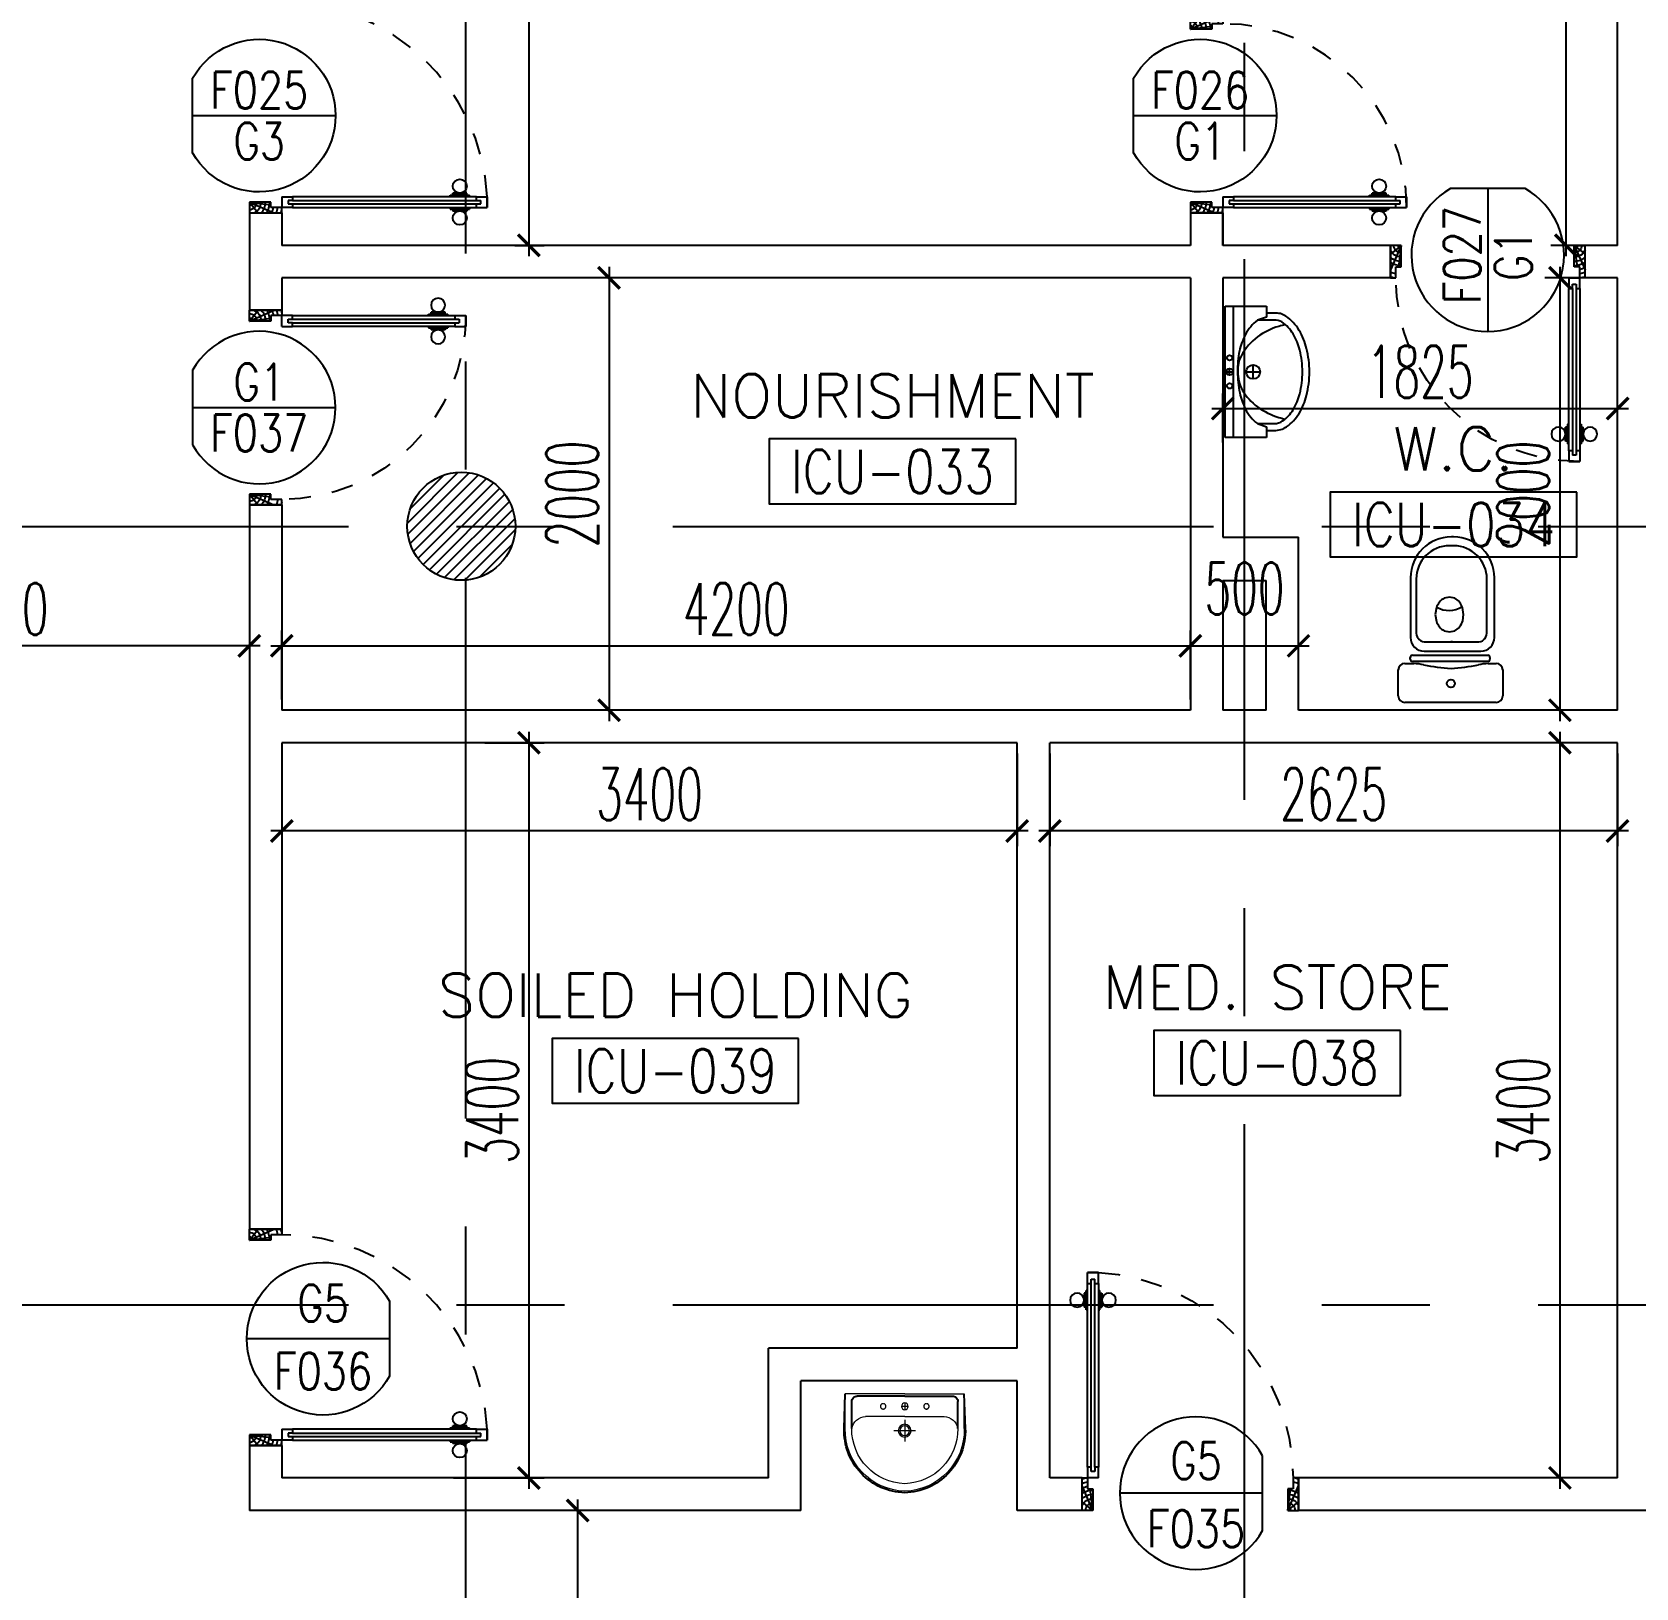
# Model space of a CAD drawing. Extents: x 276011.4 to 276105.3, y 57291.9 to 57371.4.
# Drawn here: x 276029.17 to 276036.59, y 57308.25 to 57315.45 of the extents above; entities that cross this region are included whole.
import ezdxf
from ezdxf.enums import TextEntityAlignment as Align

# ---------------------------------------------------------------- set-up
doc = ezdxf.new("R2010")
doc.units = 0
doc.header["$MEASUREMENT"] = 0
doc.header["$PDMODE"] = 34
for name, pattern in [('CENTERX2', [4, 2.5, -0.5, 0.5, -0.5]), ('DASHED', [0.75, 0.5, -0.25]), ('HIDDEN', [0.375, 0.25, -0.125])]:
    doc.linetypes.add(name, pattern=pattern)
doc.layers.get('0').update_dxf_attribs({"linetype": 'CONTINUOUS'})
doc.layers.get('DEFPOINTS').update_dxf_attribs({"linetype": 'CONTINUOUS'})
for name, color, linetype in [('AXES', 11, 'CENTERX2'), ('DIM', 4, 'CONTINUOUS'), ('DOOR', 7, 'CONTINUOUS'), ('DOOR-CR', 2, 'CONTINUOUS'), ('DOOR-NO', 3, 'CONTINUOUS'), ('FIX', 3, 'CONTINUOUS'), ('HAT', 8, 'CONTINUOUS'), ('RM-BOX', 4, 'CONTINUOUS'), ('RM-NAME', 2, 'CONTINUOUS'), ('RM-NO', 2, 'CONTINUOUS'), ('SUNI-FUR', 11, 'CONTINUOUS'), ('WALL', 2, 'CONTINUOUS')]:
    doc.layers.add(name, color=color, linetype=linetype)
doc.styles.add('ROMANS', font='ROMANS.shx', dxfattribs={"width": 0.6})
doc.dimstyles.new('STANDARD in', dxfattribs={"dimtxt": 0.24, "dimasz": 0.1, "dimexe": 0.07, "dimexo": 0.05, "dimgap": 0.05, "dimtad": 1, "dimdec": 0, "dimlfac": 1000, "dimzin": 0, "dimdsep": 46, "dimtxsty": 'ROMANS', "dimblk": 'ARCHTICK', "dimcen": 0.05, "dimdle": 0.05, "dimclrd": 4, "dimclre": 4, "dimclrt": 2, "dimadec": 0, "dimazin": 0, "dimtfac": 1, "dimtdec": 0, "dimtmove": 2, "dimatfit": 3, "dimfxl": 0, "dimtolj": 1, "dimtzin": 0, "dimarcsym": 0})

# ---------------------------------------------------------------- blocks, each defined once
blk = doc.blocks.new('DD1')
at = {"layer": 'DOOR-CR'}
blk.add_line((-307.6, 0), (352.8, 0), dxfattribs=at)
blk.add_lwpolyline([(-307.6, -172.9, 3.820224), (-307.6, 172.9)], format="xyb", close=True, dxfattribs=at)
at = {"layer": 'DOOR-NO', "color": 255, "style": 'ROMANS', "width": 0.8}
for tag, p in [('G', (0, 183.5)), ('000', (0, -141.4))]:
    blk.add_attdef(tag, text='', height=204, dxfattribs=at).set_placement(p, align=Align.MIDDLE)
blk = doc.blocks.new('3')
at = {"layer": 'FIX', "linetype": 'Continuous'}
for p, q in [((-0.3039, -0.1919), (-0.3039, 0)), ((-0.3039, 0), (0.3039, 0)), ((0.3039, 0), (0.3039, -0.1919)), ((-0.3039, -0.039), (0.3039, -0.039)), ((-0.0156, -0.021), (0.0155, -0.021)), ((0, -0.0055), (0, -0.0366)), ((-0.0325, -0.13), (0.0325, -0.13)), ((0, -0.0975), (0, -0.1625)), ((-0.2537, -0.1919), (-0.3039, -0.1919)), ((-0.2714, -0.1919), (-0.2714, -0.2275)), ((-0.2387, -0.1496), (-0.2537, -0.1919)), ((-0.2389, -0.15), (-0.2389, -0.2275)), ((0.2537, -0.1919), (0.2387, -0.1496)), ((0.2389, -0.2275), (0.2389, -0.15)), ((0.3039, -0.1919), (0.2537, -0.1919)), ((0.2714, -0.2275), (0.2714, -0.1919))]:
    blk.add_line(p, q, dxfattribs=at)
for centre, radius in [((-0.065, -0.021), 0.0124), ((0, -0.021), 0.0155), ((0.065, -0.021), 0.0124), ((0, -0.13), 0.0325)]:
    blk.add_circle(centre, radius, dxfattribs=at)
for centre, radius, start, end in [((-0.0338, -0.3673), 0.3061, 101.93634, 117.03767), ((0, -0.5271), 0.4694, 90, 101.93634), ((-0.0031, -0.2275), 0.1682, 88.83225, 118.55587), ((0.0078, -0.528), 0.4705, 79.01047, 90.9468), ((0.012, -0.189), 0.1301, 60.55458, 95.14645), ((0.028, -0.3651), 0.3068, 61.81222, 76.91355), ((-0.0851, -0.2667), 0.1932, 117.03767, 142.6695), ((0.0403, -0.2967), 0.2498, 119.72362, 144.03917), ((-0.0537, -0.3121), 0.2697, 36.94223, 61.25778), ((0.0851, -0.2667), 0.1932, 37.3305, 62.96233), ((0.104, -0.3429), 0.3284, 144.03917, 163.27388), ((-0.104, -0.3429), 0.3284, 16.72612, 35.96083), ((-0.1708, -0.2275), 0.1005, 180, 214.67303), ((-0.0893, -0.1711), 0.1997, 214.67303, 239.08672), ((-0.1708, -0.2275), 0.068, 180, 214.67303), ((-0.0893, -0.1711), 0.1672, 214.67303, 239.08672), ((0.2045, -0.3731), 0.4333, 163.27388, 167.26414), ((0.0828, -0.1603), 0.1798, 300.91328, 325.32697), ((0.0828, -0.1603), 0.2123, 300.91328, 325.32697), ((-0.2045, -0.3731), 0.4333, 12.62498, 16.72612), ((0.1868, -0.2338), 0.0525, 326.79159, 6.91072), ((0.1911, -0.2352), 0.0807, 325.32697, 5.44611), ((-0.0354, -0.0811), 0.3046, 239.08672, 256.06993), ((-0.0354, -0.0811), 0.2721, 239.08672, 256.06993), ((0, 0.0617), 0.4192, 256.06993, 270), ((0, 0.0617), 0.4192, 270, 283.93007), ((0.0354, -0.0811), 0.2721, 283.93007, 300.91328), ((0.0354, -0.0811), 0.3046, 283.93007, 300.91328), ((0, 0.0617), 0.4517, 256.06993, 270), ((0, 0.0617), 0.4517, 270, 283.93007)]:
    blk.add_arc(centre, radius, start, end, dxfattribs=at)
blk = doc.blocks.new('DOOR90')
at = {"layer": 'DOOR', "color": 0, "linetype": 'ByBlock'}
for p, q in [((-150, 0), (-150, -25)), ((-150, 0), (0, 0)), ((0, -50), (0, 0)), ((-1000, -25), (-1000, -75)), ((-1000, -75), (-1000, -25)), ((-950, -25), (-1000, -25)), ((-970, -42), (-970, -58)), ((-950, -42), (-970, -42)), ((-950, -58), (-970, -58)), ((-950, -25), (-950, -42)), ((-950, -58), (-950, -75)), ((-917.6, -25), (-917.6, -17.8)), ((-827.6, -17.8), (-917.6, -17.8)), ((-905, -17.8), (-905, -8.8)), ((-905, -8.8), (-840.2, -8.8)), ((-905, -17.8), (-840.2, -17.8)), ((-840.2, -17.8), (-840.2, -8.8)), ((-827.6, -25), (-827.6, -17.8)), ((-200, -42), (-200, -25)), ((-200, -25), (-150, -25)), ((-180, -42), (-200, -42)), ((-200, -75), (-200, -58)), ((-200, -58), (-180, -58)), ((-180, -58), (-180, -42)), ((-150, -75), (-150, -25)), ((-150, -25), (-100, -25)), ((-100, -25), (-100, -50)), ((-100, -50), (0, -50)), ((-950, -75), (-1000, -75)), ((-917.6, -75), (-917.6, -82.2)), ((-827.6, -82.2), (-917.6, -82.2)), ((-905, -82.2), (-905, -91.2)), ((-905, -82.2), (-840.2, -82.2)), ((-905, -91.2), (-840.2, -91.2)), ((-840.2, -82.2), (-840.2, -91.2)), ((-827.6, -75), (-827.6, -82.2)), ((-150, -75), (-200, -75)), ((-150, -900), (-150, -875)), ((-150, -875), (-100, -875)), ((-100, -850), (0, -850)), ((-100, -875), (-100, -850)), ((0, -850), (0, -900)), ((0, -900), (-150, -900)), ((-150, -900), (0, -900))]:
    blk.add_line(p, q, dxfattribs=at)
at = {"layer": 'DOOR', "color": 9, "linetype": 'ByBlock'}
for p, q in [((0, -50), (-113.7, 0)), ((0, -50), (-40.1, 0)), ((0, -50), (-100, -36.6)), ((0, -850), (-113.7, -900)), ((0, -850), (-100, -863.4)), ((0, -850), (-40.1, -900))]:
    blk.add_line(p, q, dxfattribs=at)
at = {"layer": 'DOOR', "linetype": 'ByBlock'}
for p, q in [((-200, -25), (-950, -25)), ((-200, -42), (-950, -42)), ((-200, -58), (-950, -58)), ((-950, -75), (-200, -75))]:
    blk.add_line(p, q, dxfattribs=at)
at = {"layer": 'DOOR', "color": 0, "linetype": 'ByBlock'}
for centre in [(-872.6, 23.5), (-872.6, -123.5)]:
    blk.add_circle(centre, 32.4, dxfattribs=at)
at = {"layer": 'DOOR', "color": 9, "linetype": 'ByBlock'}
for centre, radius, start, end in [((0, -50), 154.4, 161.10529, 166.28577), ((0, -50), 134.4, 158.15985, 169.28002), ((0, -50), 94.4, 148.01819, 180), ((0, -50), 74.4, 137.77643, 180), ((0, -50), 114.4, 154.08384, 167.37743), ((0, -50), 54.4, 113.20738, 180), ((0, -50), 34.4, 90, 180), ((0, -50), 14.4, 90, 180), ((0, -850), 154.4, 193.71423, 198.89471), ((0, -850), 134.4, 190.71998, 201.84015), ((0, -850), 94.4, 180, 211.98181), ((0, -850), 74.4, 180, 222.22357), ((0, -850), 54.4, 180, 246.79262), ((0, -850), 34.4, 180, 270), ((0, -850), 14.4, 180, 270)]:
    blk.add_arc(centre, radius, start, end, dxfattribs=at)
at = {"layer": 'DOOR', "linetype": 'HIDDEN', "ltscale": 0.5}
blk.add_arc((-150, -25), 850, 180, 270, dxfattribs=at)
blk = doc.blocks.new('2')
at = {"layer": 'FIX', "linetype": 'Continuous'}
for p, q in [((0.0137, 0.765), (0.0041, 0.765)), ((0.0144, 0.7241), (-0.0048, 0.7241)), ((-0.1849, 0.576), (-0.1849, 0.2998)), ((-0.1587, 0.5702), (-0.1587, 0.3197)), ((0.1683, 0.3197), (0.1683, 0.5702)), ((0.2027, 0.2998), (0.2027, 0.576)), ((-0.005, 0.4872), (-0.0292, 0.4813)), ((0.0193, 0.4813), (-0.005, 0.4872)), ((-0.0651, 0.438), (-0.0703, 0.4064)), ((-0.0703, 0.4064), (-0.0651, 0.3747)), ((0.0603, 0.4064), (0.0551, 0.438)), ((0.0565, 0.3772), (0.0603, 0.4064)), ((-0.0292, 0.3314), (-0.005, 0.3255)), ((-0.005, 0.3255), (0.0193, 0.3314)), ((-0.1219, 0.2368), (0.0089, 0.2368)), ((-0.1129, 0.2792), (0.0084, 0.2792)), ((0.0012, 0.2792), (0.1226, 0.2792)), ((0.0084, 0.2792), (0.0012, 0.2792)), ((0.0089, 0.2368), (0.1397, 0.2368)), ((-0.2413, 0.03), (-0.2413, 0.1498)), ((-0.2113, 0.1798), (-0.1699, 0.1798)), ((-0.1863, 0.1994), (-0.1863, 0.2076)), ((-0.1763, 0.2176), (0.1724, 0.2176)), ((0.1724, 0.1894), (-0.1763, 0.1894)), ((0.1743, 0.1798), (0.2113, 0.1798)), ((0.1743, 0.1798), (0.1743, 0.1798)), ((0.1824, 0.2076), (0.1824, 0.1994)), ((0.2413, 0.1498), (0.2413, 0.03)), ((0.2113, 0), (-0.2113, 0))]:
    blk.add_line(p, q, dxfattribs=at)
blk.add_circle((0.0019, 0.0872), 0.0184, dxfattribs=at)
for centre, radius, start, end in [((0.0041, 0.576), 0.189, 90, 180), ((0.0137, 0.576), 0.189, 0, 90), ((-0.0048, 0.5702), 0.1539, 90, 180), ((0.0144, 0.5702), 0.1539, 0, 90), ((0.0126, 0.412), 0.082, 141.07583, 161.50405), ((0.0019, 0.4207), 0.0682, 117.15318, 141.07583), ((-0.0119, 0.4207), 0.0682, 38.92417, 62.84682), ((-0.0226, 0.412), 0.082, 18.49595, 38.92417), ((0.0126, 0.4007), 0.082, 198.49595, 218.92417), ((-0.0074, 0.5367), 0.1117, 239.42337, 302.91619), ((-0.0289, 0.4058), 0.0901, 321.07583, 341.50405), ((-0.1219, 0.2998), 0.063, 180, 270), ((-0.1156, 0.3224), 0.0432, 183.51288, 273.51288), ((0.0019, 0.392), 0.0682, 218.92417, 242.84682), ((-0.0119, 0.392), 0.0682, 297.15318, 321.07583), ((0.1252, 0.3224), 0.0432, 266.48712, 356.48712), ((0.1397, 0.2998), 0.063, 270, 0), ((-0.2113, 0.1498), 0.03, 90, 180), ((-0.1763, 0.2076), 0.01, 90, 180), ((-0.1763, 0.1994), 0.01, 180, 270), ((-0.2015, -0.2523), 0.4332, 79.75352, 85.81091), ((0.0746, 1.126), 0.9726, 258.19384, 265.73474), ((-0.0701, 1.126), 0.9726, 274.26526, 281.80616), ((0.2059, -0.2523), 0.4332, 94.18909, 100.24648), ((0.1724, 0.2076), 0.01, 0, 90), ((0.1724, 0.1994), 0.01, 270, 0), ((0.2113, 0.1498), 0.03, 0, 90), ((-0.2113, 0.03), 0.03, 180, 270), ((0.2113, 0.03), 0.03, 270, 0)]:
    blk.add_arc(centre, radius, start, end, dxfattribs=at)
blk = doc.blocks.new('_ARCHTICK')
at = {"color": 0, "linetype": 'ByBlock', "const_width": 0.15}
blk.add_lwpolyline([(-0.5, -0.5), (0.5, 0.5)], dxfattribs=at)
blk = doc.blocks.new('*D311')
at = {"layer": 'DEFPOINTS', "color": 0, "linetype": 'ByBlock', "ltscale": 0.3}
for p in [(276031.6933, 57308.6129), (276032.0536, 57308.6129), (276032.0536, 57306.2129)]:
    blk.add_point(p, dxfattribs=at)
at = {"layer": 'DIM', "color": 4, "linetype": 'ByBlock', "lineweight": -2, "ltscale": 0.3}
for p, q in [((276031.6933, 57306.1629), (276031.6933, 57308.6629)), ((276032.0036, 57308.6129), (276031.6233, 57308.6129)), ((276032.0036, 57306.2129), (276031.6233, 57306.2129))]:
    blk.add_line(p, q, dxfattribs=at)
at = {"layer": 'DIM', "color": 4, "linetype": 'ByBlock', "lineweight": -2, "ltscale": 0.3, "xscale": 0.1, "yscale": 0.1, "zscale": 0.1}
for p, rotation in [((276031.6933, 57308.6129), 90), ((276031.6933, 57306.2129), 270)]:
    blk.add_blockref('_ARCHTICK', p, dxfattribs=dict(at, rotation=rotation))
at = {"layer": 'DIM', "color": 2, "linetype": 'ByBlock', "ltscale": 0.3, "insert": (276031.5233, 57307.4129), "char_height": 0.24, "attachment_point": 5, "rotation": 90, "style": 'ROMANS'}
blk.add_mtext('\\A1;2400', dxfattribs=at)
blk = doc.blocks.new('*D291')
at = {"layer": 'DEFPOINTS', "color": 0, "linetype": 'ByBlock', "ltscale": 0.3}
for p in [(276031.3535, 57317.8629), (276031.3535, 57314.4629), (276031.4679, 57314.4629)]:
    blk.add_point(p, dxfattribs=at)
at = {"layer": 'DIM', "color": 4, "linetype": 'ByBlock', "lineweight": -2, "ltscale": 0.3}
for p, q in [((276031.4679, 57317.9129), (276031.4679, 57314.4129)), ((276031.4035, 57317.8629), (276031.5379, 57317.8629)), ((276031.4035, 57314.4629), (276031.5379, 57314.4629))]:
    blk.add_line(p, q, dxfattribs=at)
at = {"layer": 'DIM', "color": 4, "linetype": 'ByBlock', "lineweight": -2, "ltscale": 0.3, "xscale": 0.1, "yscale": 0.1, "zscale": 0.1}
for p, rotation in [((276031.4679, 57317.8629), 90), ((276031.4679, 57314.4629), 270)]:
    blk.add_blockref('_ARCHTICK', p, dxfattribs=dict(at, rotation=rotation))
at = {"layer": 'DIM', "color": 2, "linetype": 'ByBlock', "ltscale": 0.3, "insert": (276031.2979, 57316.1629), "char_height": 0.24, "attachment_point": 5, "rotation": 90, "style": 'ROMANS'}
blk.add_mtext('\\A1;3400', dxfattribs=at)
blk = doc.blocks.new('*D290')
at = {"layer": 'DEFPOINTS', "color": 0, "linetype": 'ByBlock', "ltscale": 0.3}
for p in [(276031.8382, 57314.3129), (276031.8382, 57312.3129), (276031.8382, 57312.3129)]:
    blk.add_point(p, dxfattribs=at)
at = {"layer": 'DIM', "color": 4, "linetype": 'ByBlock', "lineweight": -2, "ltscale": 0.3}
for p, q in [((276031.8382, 57314.3629), (276031.8382, 57312.2629)), ((276031.7882, 57314.3129), (276031.7682, 57314.3129)), ((276031.7882, 57312.3129), (276031.7682, 57312.3129))]:
    blk.add_line(p, q, dxfattribs=at)
at = {"layer": 'DIM', "color": 4, "linetype": 'ByBlock', "lineweight": -2, "ltscale": 0.3, "xscale": 0.1, "yscale": 0.1, "zscale": 0.1}
for p, rotation in [((276031.8382, 57314.3129), 90), ((276031.8382, 57312.3129), 270)]:
    blk.add_blockref('_ARCHTICK', p, dxfattribs=dict(at, rotation=rotation))
at = {"layer": 'DIM', "color": 2, "linetype": 'ByBlock', "ltscale": 0.3, "insert": (276031.6682, 57313.3129), "char_height": 0.24, "attachment_point": 5, "rotation": 90, "style": 'ROMANS'}
blk.add_mtext('\\A1;2000', dxfattribs=at)
blk = doc.blocks.new('*D289')
at = {"layer": 'DEFPOINTS', "color": 0, "linetype": 'ByBlock', "ltscale": 0.3}
for p in [(276034.5255, 57312.6111), (276030.3255, 57312.3129), (276034.5255, 57312.3129)]:
    blk.add_point(p, dxfattribs=at)
at = {"layer": 'DIM', "color": 4, "linetype": 'ByBlock', "lineweight": -2, "ltscale": 0.3}
for p, q in [((276030.3255, 57312.3629), (276030.3255, 57312.6811)), ((276034.5255, 57312.3629), (276034.5255, 57312.6811)), ((276030.2755, 57312.6111), (276034.5755, 57312.6111))]:
    blk.add_line(p, q, dxfattribs=at)
at = {"layer": 'DIM', "color": 4, "linetype": 'ByBlock', "lineweight": -2, "ltscale": 0.3, "xscale": 0.1, "yscale": 0.1, "zscale": 0.1, "rotation": 180}
blk.add_blockref('_ARCHTICK', (276030.3255, 57312.6111), dxfattribs=at)
at = {"layer": 'DIM', "color": 4, "linetype": 'ByBlock', "lineweight": -2, "ltscale": 0.3, "xscale": 0.1, "yscale": 0.1, "zscale": 0.1}
blk.add_blockref('_ARCHTICK', (276034.5255, 57312.6111), dxfattribs=at)
at = {"layer": 'DIM', "color": 2, "linetype": 'ByBlock', "ltscale": 0.3, "insert": (276032.4255, 57312.7811), "char_height": 0.24, "attachment_point": 5, "style": 'ROMANS'}
blk.add_mtext('\\A1;4200', dxfattribs=at)
blk = doc.blocks.new('*D288')
at = {"layer": 'DEFPOINTS', "color": 0, "linetype": 'ByBlock', "ltscale": 0.3}
for p in [(276035.0255, 57312.6111), (276034.5255, 57312.3129), (276035.0255, 57312.3129)]:
    blk.add_point(p, dxfattribs=at)
at = {"layer": 'DIM', "color": 4, "linetype": 'ByBlock', "lineweight": -2, "ltscale": 0.3}
for p, q in [((276034.5255, 57312.3629), (276034.5255, 57312.6811)), ((276035.0255, 57312.3629), (276035.0255, 57312.6811)), ((276034.4755, 57312.6111), (276035.0755, 57312.6111))]:
    blk.add_line(p, q, dxfattribs=at)
at = {"layer": 'DIM', "color": 4, "linetype": 'ByBlock', "lineweight": -2, "ltscale": 0.3, "xscale": 0.1, "yscale": 0.1, "zscale": 0.1, "rotation": 180}
blk.add_blockref('_ARCHTICK', (276034.5255, 57312.6111), dxfattribs=at)
at = {"layer": 'DIM', "color": 4, "linetype": 'ByBlock', "lineweight": -2, "ltscale": 0.3, "xscale": 0.1, "yscale": 0.1, "zscale": 0.1}
blk.add_blockref('_ARCHTICK', (276035.0255, 57312.6111), dxfattribs=at)
at = {"layer": 'DIM', "color": 2, "linetype": 'ByBlock', "ltscale": 0.3, "insert": (276034.7755, 57312.8761), "char_height": 0.24, "attachment_point": 5, "style": 'ROMANS'}
blk.add_mtext('\\A1;500', dxfattribs=at)
blk = doc.blocks.new('*D287')
at = {"layer": 'DEFPOINTS', "color": 0, "linetype": 'ByBlock', "ltscale": 0.3}
for p in [(276036.5005, 57313.7083), (276034.6755, 57313.5018), (276036.5005, 57313.5018)]:
    blk.add_point(p, dxfattribs=at)
at = {"layer": 'DIM', "color": 4, "linetype": 'ByBlock', "lineweight": -2, "ltscale": 0.3}
for p, q in [((276034.6755, 57313.5518), (276034.6755, 57313.7783)), ((276036.5005, 57313.5518), (276036.5005, 57313.7783)), ((276034.6255, 57313.7083), (276036.5505, 57313.7083))]:
    blk.add_line(p, q, dxfattribs=at)
at = {"layer": 'DIM', "color": 4, "linetype": 'ByBlock', "lineweight": -2, "ltscale": 0.3, "xscale": 0.1, "yscale": 0.1, "zscale": 0.1, "rotation": 180}
blk.add_blockref('_ARCHTICK', (276034.6755, 57313.7083), dxfattribs=at)
at = {"layer": 'DIM', "color": 4, "linetype": 'ByBlock', "lineweight": -2, "ltscale": 0.3, "xscale": 0.1, "yscale": 0.1, "zscale": 0.1}
blk.add_blockref('_ARCHTICK', (276036.5005, 57313.7083), dxfattribs=at)
at = {"layer": 'DIM', "color": 2, "linetype": 'ByBlock', "ltscale": 0.3, "insert": (276035.588, 57313.8783), "char_height": 0.24, "attachment_point": 5, "style": 'ROMANS'}
blk.add_mtext('\\A1;1825', dxfattribs=at)
blk = doc.blocks.new('*D286')
at = {"layer": 'DEFPOINTS', "color": 0, "linetype": 'ByBlock', "ltscale": 0.3}
for p in [(276036.5005, 57314.3129), (276036.2342, 57312.3129), (276036.5005, 57312.3129)]:
    blk.add_point(p, dxfattribs=at)
at = {"layer": 'DIM', "color": 4, "linetype": 'ByBlock', "lineweight": -2, "ltscale": 0.3}
for p, q in [((276036.2342, 57314.3629), (276036.2342, 57312.2629)), ((276036.4505, 57314.3129), (276036.1642, 57314.3129)), ((276036.4505, 57312.3129), (276036.1642, 57312.3129))]:
    blk.add_line(p, q, dxfattribs=at)
at = {"layer": 'DIM', "color": 4, "linetype": 'ByBlock', "lineweight": -2, "ltscale": 0.3, "xscale": 0.1, "yscale": 0.1, "zscale": 0.1}
for p, rotation in [((276036.2342, 57314.3129), 90), ((276036.2342, 57312.3129), 270)]:
    blk.add_blockref('_ARCHTICK', p, dxfattribs=dict(at, rotation=rotation))
at = {"layer": 'DIM', "color": 2, "linetype": 'ByBlock', "ltscale": 0.3, "insert": (276036.0642, 57313.3129), "char_height": 0.24, "attachment_point": 5, "rotation": 90, "style": 'ROMANS'}
blk.add_mtext('\\A1;2000', dxfattribs=at)
blk = doc.blocks.new('*D283')
at = {"layer": 'DEFPOINTS', "color": 0, "linetype": 'ByBlock', "ltscale": 0.3}
for p in [(276036.5005, 57317.8629), (276036.2617, 57314.4629), (276036.5005, 57314.4629)]:
    blk.add_point(p, dxfattribs=at)
at = {"layer": 'DIM', "color": 4, "linetype": 'ByBlock', "lineweight": -2, "ltscale": 0.3}
for p, q in [((276036.2617, 57317.9129), (276036.2617, 57314.4129)), ((276036.4505, 57317.8629), (276036.1917, 57317.8629)), ((276036.4505, 57314.4629), (276036.1917, 57314.4629))]:
    blk.add_line(p, q, dxfattribs=at)
at = {"layer": 'DIM', "color": 4, "linetype": 'ByBlock', "lineweight": -2, "ltscale": 0.3, "xscale": 0.1, "yscale": 0.1, "zscale": 0.1}
for p, rotation in [((276036.2617, 57317.8629), 90), ((276036.2617, 57314.4629), 270)]:
    blk.add_blockref('_ARCHTICK', p, dxfattribs=dict(at, rotation=rotation))
at = {"layer": 'DIM', "color": 2, "linetype": 'ByBlock', "ltscale": 0.3, "insert": (276036.0917, 57316.1629), "char_height": 0.24, "attachment_point": 5, "rotation": 90, "style": 'ROMANS'}
blk.add_mtext('\\A1;3400', dxfattribs=at)
blk = doc.blocks.new('*D277')
at = {"layer": 'DEFPOINTS', "color": 0, "linetype": 'ByBlock', "ltscale": 0.3}
for p in [(276033.8755, 57312.1629), (276036.5005, 57312.1629), (276033.8755, 57311.7547)]:
    blk.add_point(p, dxfattribs=at)
at = {"layer": 'DIM', "color": 4, "linetype": 'ByBlock', "lineweight": -2, "ltscale": 0.3}
for p, q in [((276033.8755, 57312.1129), (276033.8755, 57311.6847)), ((276036.5005, 57312.1129), (276036.5005, 57311.6847)), ((276036.5505, 57311.7547), (276033.8255, 57311.7547))]:
    blk.add_line(p, q, dxfattribs=at)
at = {"layer": 'DIM', "color": 4, "linetype": 'ByBlock', "lineweight": -2, "ltscale": 0.3, "xscale": 0.1, "yscale": 0.1, "zscale": 0.1, "rotation": 180}
blk.add_blockref('_ARCHTICK', (276033.8755, 57311.7547), dxfattribs=at)
at = {"layer": 'DIM', "color": 4, "linetype": 'ByBlock', "lineweight": -2, "ltscale": 0.3, "xscale": 0.1, "yscale": 0.1, "zscale": 0.1}
blk.add_blockref('_ARCHTICK', (276036.5005, 57311.7547), dxfattribs=at)
at = {"layer": 'DIM', "color": 2, "linetype": 'ByBlock', "ltscale": 0.3, "insert": (276035.188, 57311.9247), "char_height": 0.24, "attachment_point": 5, "style": 'ROMANS'}
blk.add_mtext('\\A1;2625', dxfattribs=at)
blk = doc.blocks.new('*D276')
at = {"layer": 'DEFPOINTS', "color": 0, "linetype": 'ByBlock', "ltscale": 0.3}
for p in [(276030.3255, 57312.1629), (276033.7255, 57312.1629), (276030.3255, 57311.7547)]:
    blk.add_point(p, dxfattribs=at)
at = {"layer": 'DIM', "color": 4, "linetype": 'ByBlock', "lineweight": -2, "ltscale": 0.3}
for p, q in [((276030.3255, 57312.1129), (276030.3255, 57311.6847)), ((276033.7255, 57312.1129), (276033.7255, 57311.6847)), ((276033.7755, 57311.7547), (276030.2755, 57311.7547))]:
    blk.add_line(p, q, dxfattribs=at)
at = {"layer": 'DIM', "color": 4, "linetype": 'ByBlock', "lineweight": -2, "ltscale": 0.3, "xscale": 0.1, "yscale": 0.1, "zscale": 0.1, "rotation": 180}
blk.add_blockref('_ARCHTICK', (276030.3255, 57311.7547), dxfattribs=at)
at = {"layer": 'DIM', "color": 4, "linetype": 'ByBlock', "lineweight": -2, "ltscale": 0.3, "xscale": 0.1, "yscale": 0.1, "zscale": 0.1}
blk.add_blockref('_ARCHTICK', (276033.7255, 57311.7547), dxfattribs=at)
at = {"layer": 'DIM', "color": 2, "linetype": 'ByBlock', "ltscale": 0.3, "insert": (276032.0255, 57311.9247), "char_height": 0.24, "attachment_point": 5, "style": 'ROMANS'}
blk.add_mtext('\\A1;3400', dxfattribs=at)
blk = doc.blocks.new('*D275')
at = {"layer": 'DEFPOINTS', "color": 0, "linetype": 'ByBlock', "ltscale": 0.3}
for p in [(276031.2136, 57312.1629), (276031.0685, 57308.7629), (276031.4679, 57308.7629)]:
    blk.add_point(p, dxfattribs=at)
at = {"layer": 'DIM', "color": 4, "linetype": 'ByBlock', "lineweight": -2, "ltscale": 0.3}
for p, q in [((276031.4679, 57312.2129), (276031.4679, 57308.7129)), ((276031.2636, 57312.1629), (276031.5379, 57312.1629)), ((276031.1185, 57308.7629), (276031.5379, 57308.7629))]:
    blk.add_line(p, q, dxfattribs=at)
at = {"layer": 'DIM', "color": 4, "linetype": 'ByBlock', "lineweight": -2, "ltscale": 0.3, "xscale": 0.1, "yscale": 0.1, "zscale": 0.1}
for p, rotation in [((276031.4679, 57312.1629), 90), ((276031.4679, 57308.7629), 270)]:
    blk.add_blockref('_ARCHTICK', p, dxfattribs=dict(at, rotation=rotation))
at = {"layer": 'DIM', "color": 2, "linetype": 'ByBlock', "ltscale": 0.3, "insert": (276031.2979, 57310.4629), "char_height": 0.24, "attachment_point": 5, "rotation": 90, "style": 'ROMANS'}
blk.add_mtext('\\A1;3400', dxfattribs=at)
blk = doc.blocks.new('*D274')
at = {"layer": 'DEFPOINTS', "color": 0, "linetype": 'ByBlock', "ltscale": 0.3}
for p in [(276036.5005, 57312.1629), (276036.2342, 57308.7629), (276036.5005, 57308.7629)]:
    blk.add_point(p, dxfattribs=at)
at = {"layer": 'DIM', "color": 4, "linetype": 'ByBlock', "lineweight": -2, "ltscale": 0.3}
for p, q in [((276036.2342, 57312.2129), (276036.2342, 57308.7129)), ((276036.4505, 57312.1629), (276036.1642, 57312.1629)), ((276036.4505, 57308.7629), (276036.1642, 57308.7629))]:
    blk.add_line(p, q, dxfattribs=at)
at = {"layer": 'DIM', "color": 4, "linetype": 'ByBlock', "lineweight": -2, "ltscale": 0.3, "xscale": 0.1, "yscale": 0.1, "zscale": 0.1}
for p, rotation in [((276036.2342, 57312.1629), 90), ((276036.2342, 57308.7629), 270)]:
    blk.add_blockref('_ARCHTICK', p, dxfattribs=dict(at, rotation=rotation))
at = {"layer": 'DIM', "color": 2, "linetype": 'ByBlock', "ltscale": 0.3, "insert": (276036.0642, 57310.4629), "char_height": 0.24, "attachment_point": 5, "rotation": 90, "style": 'ROMANS'}
blk.add_mtext('\\A1;3400', dxfattribs=at)
blk = doc.blocks.new('*D273')
at = {"layer": 'DEFPOINTS', "color": 0, "linetype": 'ByBlock', "ltscale": 0.3}
for p in [(276027.8255, 57313.2617), (276030.1755, 57312.9376), (276027.8255, 57312.6111)]:
    blk.add_point(p, dxfattribs=at)
at = {"layer": 'DIM', "color": 4, "linetype": 'ByBlock', "lineweight": -2, "ltscale": 0.3}
for p, q in [((276027.8255, 57313.2117), (276027.8255, 57312.5411)), ((276030.1755, 57312.8876), (276030.1755, 57312.5411)), ((276030.2255, 57312.6111), (276027.7755, 57312.6111))]:
    blk.add_line(p, q, dxfattribs=at)
at = {"layer": 'DIM', "color": 4, "linetype": 'ByBlock', "lineweight": -2, "ltscale": 0.3, "xscale": 0.1, "yscale": 0.1, "zscale": 0.1, "rotation": 180}
blk.add_blockref('_ARCHTICK', (276027.8255, 57312.6111), dxfattribs=at)
at = {"layer": 'DIM', "color": 4, "linetype": 'ByBlock', "lineweight": -2, "ltscale": 0.3, "xscale": 0.1, "yscale": 0.1, "zscale": 0.1}
blk.add_blockref('_ARCHTICK', (276030.1755, 57312.6111), dxfattribs=at)
at = {"layer": 'DIM', "color": 2, "linetype": 'ByBlock', "ltscale": 0.3, "insert": (276029.0005, 57312.7811), "char_height": 0.24, "attachment_point": 5, "style": 'ROMANS'}
blk.add_mtext('\\A1;2350', dxfattribs=at)
blk = doc.blocks.new('DOOR-10')
at = {"layer": 'DOOR', "color": 0, "linetype": 'ByBlock'}
for p, q in [((-25.7, 1100), (-75.7, 1100)), ((-75.7, 1100), (-25.7, 1100)), ((-75.7, 1050), (-75.7, 1100)), ((-58.7, 1050), (-75.7, 1050)), ((-42.7, 1070), (-58.7, 1070)), ((-58.7, 1050), (-58.7, 1070)), ((-42.7, 1050), (-42.7, 1070)), ((-25.7, 1050), (-42.7, 1050)), ((-25.7, 1050), (-25.7, 1100)), ((-82.9, 1005), (-91.9, 1005)), ((-91.9, 1005), (-91.9, 940.2)), ((-75.7, 1017.6), (-82.9, 1017.6)), ((-82.9, 927.6), (-82.9, 1017.6)), ((-82.9, 1005), (-82.9, 940.2)), ((-25.7, 1017.6), (-18.5, 1017.6)), ((-18.5, 927.6), (-18.5, 1017.6)), ((-18.5, 1005), (-9.5, 1005)), ((-18.5, 1005), (-18.5, 940.2)), ((-9.5, 1005), (-9.5, 940.2)), ((-82.9, 940.2), (-91.9, 940.2)), ((-75.7, 927.6), (-82.9, 927.6)), ((-25.7, 927.6), (-18.5, 927.6)), ((-18.5, 940.2), (-9.5, 940.2)), ((-1000.7, 0), (-1000.7, 150)), ((-1000.7, 150), (-975.7, 150)), ((-1000.7, 150), (-1000.7, 0)), ((-975.7, 150), (-975.7, 100)), ((-75.7, 200), (-58.7, 200)), ((-75.7, 150), (-75.7, 200)), ((-75.7, 150), (-25.7, 150)), ((-58.7, 200), (-58.7, 180)), ((-58.7, 180), (-42.7, 180)), ((-42.7, 200), (-25.7, 200)), ((-42.7, 180), (-42.7, 200)), ((-25.7, 200), (-25.7, 150)), ((-0.7, 150), (-25.7, 150)), ((-25.7, 150), (-25.7, 100)), ((-975.7, 100), (-950.7, 100)), ((-950.7, 100), (-950.7, 0)), ((-50.7, 100), (-50.7, 0)), ((-25.7, 100), (-50.7, 100)), ((-950.7, 0), (-1000.7, 0)), ((-50.7, 0), (-0.7, 0))]:
    blk.add_line(p, q, dxfattribs=at)
at = {"layer": 'DOOR', "linetype": 'ByBlock'}
for p, q in [((-75.7, 1050), (-75.7, 200)), ((-58.7, 200), (-58.7, 1050)), ((-42.7, 200), (-42.7, 1050)), ((-25.7, 200), (-25.7, 1050))]:
    blk.add_line(p, q, dxfattribs=at)
at = {"layer": 'DOOR', "color": 9, "linetype": 'ByBlock'}
for p, q in [((-0.7, 0), (-0.7, 150)), ((-950.7, 0), (-1000.7, 113.7)), ((-950.7, 0), (-964.1, 100)), ((-50.7, 0), (-0.7, 113.7)), ((-50.7, 0), (-37.3, 100)), ((-950.7, 0), (-1000.7, 40.1)), ((-50.7, 0), (-0.7, 40.1))]:
    blk.add_line(p, q, dxfattribs=at)
at = {"layer": 'DOOR', "color": 0, "linetype": 'ByBlock'}
for centre in [(-124.2, 972.6), (22.8, 972.6)]:
    blk.add_circle(centre, 32.4, dxfattribs=at)
at = {"layer": 'DOOR', "linetype": 'HIDDEN', "ltscale": 0.5}
blk.add_arc((-23.4, 149.1), 952.3, 93.14816, 179.94816, dxfattribs=at)
at = {"layer": 'DOOR', "color": 9, "linetype": 'ByBlock'}
for centre, radius, start, end in [((-950.7, 0), 154.4, 103.71423, 108.89471), ((-50.7, 0), 154.4, 71.10529, 76.28577), ((-950.7, 0), 134.4, 100.71998, 111.84015), ((-950.7, 0), 94.4, 90, 121.98181), ((-950.7, 0), 74.4, 90, 132.22357), ((-50.7, 0), 94.4, 58.01819, 90), ((-50.7, 0), 74.4, 47.77643, 90), ((-50.7, 0), 134.4, 68.15985, 79.28002), ((-50.7, 0), 114.4, 64.08384, 77.37743), ((-950.7, 0), 54.4, 90, 156.79262), ((-950.7, 0), 34.4, 90, 180), ((-950.7, 0), 14.4, 90, 180), ((-50.7, 0), 54.4, 23.20738, 90), ((-50.7, 0), 34.4, 0, 90), ((-50.7, 0), 14.4, 0, 90)]:
    blk.add_arc(centre, radius, start, end, dxfattribs=at)
blk = doc.blocks.new('RM1')
at = {"layer": 'RM-BOX'}
blk.add_lwpolyline([(569.9, -200), (-569.9, -200), (-569.9, -500), (569.9, -500)], close=True, dxfattribs=at)
at = {"layer": 'RM-NAME', "style": 'ROMANS'}
for tag, p in [('ROOMNAME1', (0, 323.8)), ('ROOMNAME2', (0, 0))]:
    blk.add_attdef(tag, text='', height=200, dxfattribs=at).set_placement(p, align=Align.MIDDLE)
at = {"layer": 'RM-NO', "style": 'ROMANS', "width": 0.8}
blk.add_attdef('ROOMNO', text='', height=200, dxfattribs=at).set_placement((0, -350), align=Align.MIDDLE)
blk = doc.blocks.new('LAV1')
at = {"layer": 'FIX', "linetype": 'DASHED', "lineweight": 20, "ltscale": 0.05}
for p, q in [((-0.5, 170), (-0.5, 270)), ((-0.5, 170), (-0.5, 270)), ((49.5, 220), (-50.5, 220))]:
    blk.add_line(p, q, dxfattribs=at)
at = {"layer": 'FIX', "linetype": 'ByBlock', "ltscale": 0.3}
for p, q in [((-280, 210), (-275, 50)), ((-245, 210), (-245, 85)), ((245, 210), (245, 85)), ((280, 210), (275, 50)), ((0, 60), (-220.2, 60)), ((0, 60), (220.2, 60))]:
    blk.add_line(p, q, dxfattribs=at)
at = {"layer": 'FIX', "linetype": 'Continuous', "lineweight": 20}
for p, q in [((-275, 210), (-275, 50)), ((0, 155), (-181.4, 155)), ((0, 155), (181.4, 155)), ((275, 210), (275, 50)), ((0, 50), (-275, 50)), ((0, 50), (-252.5, 50)), ((0, 50), (252.5, 50)), ((0, 50), (275, 50))]:
    blk.add_line(p, q, dxfattribs=at)
at = {"layer": 'FIX', "lineweight": 20}
for p, q in [((15.6, 107.5), (-15.5, 107.5)), ((0, 92), (0, 123))]:
    blk.add_line(p, q, dxfattribs=at)
for centre, radius in [((-0.5, 220), 29.5), ((-0.5, 220), 22.5), ((0, 107.5), 15.5)]:
    blk.add_circle(centre, radius, dxfattribs=at)
at = {"layer": 'FIX', "linetype": 'HIDDEN', "lineweight": 20, "ltscale": 0.05}
for centre in [(-100, 107.5), (100, 107.5)]:
    blk.add_circle(centre, 12.4, dxfattribs=at)
at = {"layer": 'FIX', "linetype": 'ByBlock', "ltscale": 0.3}
for centre, radius, start, end in [((6.9, 220), 287, 91.37765, 182.00641), ((-6.9, 220), 287, 357.99359, 88.62235), ((-220.1, 84.9), 24.9, 179.70214, 269.94861), ((220.1, 84.9), 24.9, 270.05139, 0.29786)]:
    blk.add_arc(centre, radius, start, end, dxfattribs=at)
at = {"layer": 'FIX', "linetype": 'Continuous', "lineweight": 20}
for centre, radius, start, end in [((8.4, 216.7), 283.4, 91.6988, 181.35097), ((7.6, 212.5), 252.7, 91.73281, 180.48842), ((-8.4, 216.7), 283.4, 358.64903, 88.3012), ((-7.6, 212.5), 252.7, 359.51158, 88.26719), ((-179.2, 221.8), 66.9, 190.20056, 268.07863), ((179.2, 221.8), 66.9, 271.92137, 349.79944)]:
    blk.add_arc(centre, radius, start, end, dxfattribs=at)

msp = doc.modelspace()

# ---------------------------------------------------------------- hatches: boundary and pattern name
at = {"layer": 'HAT'}
h = msp.add_hatch(dxfattribs=at)
h.set_pattern_fill('ANSI31', color=256, scale=0.3, style=0)
h.set_pattern_definition([(45, (275969.915203, 57269.52959), (-0.026516504, 0.026516504), [])])
h.paths.add_polyline_path([(276030.9055, 57313.164), (276031.1555, 57313.164), (276031.1555, 57313.414, 0.414214)])
h.paths.add_polyline_path([(276031.1555, 57313.414), (276031.1555, 57313.164), (276031.4055, 57313.164, 0.414214)])
h.paths.add_polyline_path([(276031.4055, 57313.164), (276031.1555, 57313.164), (276031.1555, 57312.914, 0.414214)])
h.paths.add_polyline_path([(276031.1555, 57313.164), (276030.9055, 57313.164, 0.414214), (276031.1555, 57312.914)])

# ---------------------------------------------------------------- linework, layer by layer
at = {"layer": 'AXES'}
for p, q in [((276034.7755, 57291.8986), (276034.7755, 57370.7113)), ((276034.7755, 57291.8986), (276034.7755, 57370.7113)), ((276031.1755, 57298.4258), (276031.1755, 57357.5829)), ((276012.1331, 57313.1629), (276036.5755, 57313.1629)), ((276036.5755, 57313.1629), (276052.7755, 57313.1629)), ((276012.1331, 57309.5629), (276036.5755, 57309.5629)), ((276036.5755, 57309.5629), (276052.5288, 57309.5629))]:
    msp.add_line(p, q, dxfattribs=at)
at = {"layer": 'WALL'}
for p, q in [((276036.5005, 57314.4629), (276036.5005, 57317.8629)), ((276030.1755, 57314.6129), (276030.3255, 57314.6129)), ((276030.1755, 57314.6129), (276030.1755, 57314.1629)), ((276030.3255, 57314.6129), (276030.3255, 57314.4629)), ((276034.5255, 57314.6129), (276034.6755, 57314.6129)), ((276034.5255, 57314.6129), (276034.5255, 57314.4629)), ((276034.6755, 57314.4629), (276034.6755, 57314.6129)), ((276034.6755, 57314.6129), (276034.6755, 57314.4629)), ((276034.5255, 57314.4629), (276030.3255, 57314.4629)), ((276035.4505, 57314.4629), (276034.6755, 57314.4629)), ((276035.4505, 57314.3129), (276035.4505, 57314.4629)), ((276035.4505, 57314.3129), (276035.4505, 57314.4629)), ((276036.3505, 57314.3129), (276036.3505, 57314.4629)), ((276036.5005, 57314.4629), (276036.3505, 57314.4629)), ((276036.3505, 57314.3129), (276036.3505, 57314.4629)), ((276034.5255, 57314.3129), (276030.3255, 57314.3129)), ((276030.3255, 57314.3129), (276030.3255, 57314.1629)), ((276034.5255, 57314.3129), (276034.5255, 57312.3129)), ((276034.6755, 57314.3129), (276034.6755, 57313.1129)), ((276035.4505, 57314.3129), (276034.6755, 57314.3129)), ((276036.5005, 57314.3129), (276036.3505, 57314.3129)), ((276036.5005, 57312.3129), (276036.5005, 57314.3129)), ((276030.1755, 57314.1629), (276030.3255, 57314.1629)), ((276030.1755, 57313.2629), (276030.3255, 57313.2629)), ((276030.1755, 57313.2629), (276030.1755, 57309.9129)), ((276030.3255, 57313.2629), (276030.3255, 57312.3129)), ((276034.6755, 57313.1129), (276035.0255, 57313.1129)), ((276035.0255, 57312.3129), (276035.0255, 57313.1129)), ((276034.6755, 57312.9129), (276034.6755, 57312.3129)), ((276034.6755, 57312.9129), (276034.8755, 57312.9129)), ((276034.8755, 57312.3129), (276034.8755, 57312.9129)), ((276034.5255, 57312.3129), (276030.3255, 57312.3129)), ((276034.8755, 57312.3129), (276034.6755, 57312.3129)), ((276036.5005, 57312.3129), (276035.0255, 57312.3129)), ((276033.7255, 57312.1629), (276030.3255, 57312.1629)), ((276030.3255, 57312.1629), (276030.3255, 57309.9129)), ((276033.7255, 57309.3629), (276033.7255, 57312.1629)), ((276033.8755, 57308.7629), (276033.8755, 57312.1629)), ((276036.5005, 57312.1629), (276033.8755, 57312.1629)), ((276036.5005, 57308.7629), (276036.5005, 57312.1629)), ((276030.3255, 57309.9129), (276030.1755, 57309.9129)), ((276032.5755, 57308.7629), (276032.5755, 57309.3629)), ((276033.7255, 57309.3629), (276032.5755, 57309.3629)), ((276032.7255, 57308.6129), (276032.7255, 57309.2129)), ((276033.7255, 57309.2129), (276032.7255, 57309.2129)), ((276033.7255, 57308.6129), (276033.7255, 57309.2129)), ((276030.3255, 57308.9129), (276030.1755, 57308.9129)), ((276030.1755, 57308.9129), (276030.1755, 57308.6129)), ((276030.3255, 57308.9129), (276030.3255, 57308.7629)), ((276032.5755, 57308.7629), (276030.3255, 57308.7629)), ((276034.0255, 57308.7629), (276033.8755, 57308.7629)), ((276034.0255, 57308.6129), (276034.0255, 57308.7629)), ((276035.0255, 57308.6129), (276035.0255, 57308.7629)), ((276036.5005, 57308.7629), (276035.0255, 57308.7629)), ((276032.7255, 57308.6129), (276030.1755, 57308.6129)), ((276034.0255, 57308.6129), (276033.7255, 57308.6129)), ((276038.2255, 57308.6129), (276035.0255, 57308.6129))]:
    msp.add_line(p, q, dxfattribs=at)
msp.add_circle((276031.1555, 57313.164), 0.25, dxfattribs=at)

# ---------------------------------------------------------------- block references
at = {"layer": 'DOOR', "color": 0, "linetype": 'ByBlock', "ltscale": 0.3, "xscale": 0.001, "yscale": 0.001, "zscale": 0.001, "rotation": 270}
for p in [(276030.1755, 57314.6122), (276030.1755, 57308.9122)]:
    msp.add_blockref('DOOR-10', p, dxfattribs=at)
at = {"layer": 'DOOR', "color": 0, "linetype": 'ByBlock', "yscale": 0.001, "zscale": 0.001}
for p, xscale, rotation in [((276034.5255, 57314.6129), 0.001, 180), ((276036.3505, 57314.4629), -0.001, 270)]:
    msp.add_blockref('DOOR90', p, dxfattribs=dict(at, xscale=xscale, rotation=rotation))
at = {"layer": 'DOOR', "color": 0, "linetype": 'ByBlock', "xscale": -0.001, "yscale": 0.001, "zscale": 0.001}
msp.add_blockref('DOOR90', (276030.1755, 57314.1629), dxfattribs=at)
at = {"layer": 'DOOR', "color": 0, "linetype": 'ByBlock', "ltscale": 0.3, "xscale": -0.001, "yscale": 0.001, "zscale": 0.001}
msp.add_blockref('DOOR-10', (276034.0248, 57308.6129), dxfattribs=at)
at = {"layer": 'DOOR-NO'}
ref = msp.add_blockref('DD1', (276030.221, 57315.0629), dxfattribs=dict(at, xscale=-0.001, yscale=0.001, zscale=0.001, rotation=180))
ref.add_attrib('G', 'G3', dxfattribs={"height": 0.17, "style": 'ROMANS', "width": 0.8}).set_placement((276030.221, 57314.945), align=Align.MIDDLE)
ref.add_attrib('000', 'F025', dxfattribs={"height": 0.17, "style": 'ROMANS', "width": 0.8}).set_placement((276030.221, 57315.1808), align=Align.MIDDLE)
ref = msp.add_blockref('DD1', (276034.571, 57315.0629), dxfattribs=dict(at, xscale=-0.001, yscale=0.001, zscale=0.001, rotation=180))
ref.add_attrib('G', 'G1', dxfattribs={"height": 0.17, "style": 'ROMANS', "width": 0.8}).set_placement((276034.571, 57314.945), align=Align.MIDDLE)
ref.add_attrib('000', 'F026', dxfattribs={"height": 0.17, "style": 'ROMANS', "width": 0.8}).set_placement((276034.571, 57315.1808), align=Align.MIDDLE)
ref = msp.add_blockref('DD1', (276035.9005, 57314.4174), dxfattribs=dict(at, xscale=0.001, yscale=0.001, zscale=0.001, rotation=270))
ref.add_attrib('G', 'G1', dxfattribs={"height": 0.17, "rotation": 90, "style": 'ROMANS', "width": 0.8}).set_placement((276036.0184, 57314.4174), align=Align.MIDDLE)
ref.add_attrib('000', 'F027', dxfattribs={"height": 0.17, "rotation": 90, "style": 'ROMANS', "width": 0.8}).set_placement((276035.7826, 57314.4174), align=Align.MIDDLE)
ref = msp.add_blockref('DD1', (276030.221, 57313.7129), dxfattribs=dict(at, xscale=0.001, yscale=0.001, zscale=0.001))
ref.add_attrib('G', 'G1', dxfattribs={"height": 0.17, "style": 'ROMANS', "width": 0.8}).set_placement((276030.221, 57313.8309), align=Align.MIDDLE)
ref.add_attrib('000', 'F037', dxfattribs={"height": 0.17, "style": 'ROMANS', "width": 0.8}).set_placement((276030.221, 57313.5951), align=Align.MIDDLE)
ref = msp.add_blockref('DD1', (276030.5163, 57309.4069), dxfattribs=dict(at, xscale=-0.001, yscale=0.001, zscale=0.001))
ref.add_attrib('G', 'G5', dxfattribs={"height": 0.17, "style": 'ROMANS', "width": 0.8}).set_placement((276030.5163, 57309.5714), align=Align.MIDDLE)
ref.add_attrib('000', 'F036', dxfattribs={"height": 0.17, "style": 'ROMANS', "width": 0.8}).set_placement((276030.5163, 57309.257), align=Align.MIDDLE)
ref = msp.add_blockref('DD1', (276034.5521, 57308.6929), dxfattribs=dict(at, xscale=0.001, yscale=0.001, zscale=0.001, rotation=180))
ref.add_attrib('G', 'F035', dxfattribs={"height": 0.17, "style": 'ROMANS', "width": 0.8}).set_placement((276034.5521, 57308.5284), align=Align.MIDDLE)
ref.add_attrib('000', 'G5', dxfattribs={"height": 0.17, "style": 'ROMANS', "width": 0.8}).set_placement((276034.5521, 57308.8428), align=Align.MIDDLE)
at = {"layer": 'FIX', "xscale": -0.001, "yscale": 0.001, "zscale": 0.001, "rotation": 180}
msp.add_blockref('LAV1', (276033.2054, 57309.2017), dxfattribs=at)
at = {"layer": 'RM-NAME', "xscale": 0.001, "yscale": 0.001, "zscale": 0.001}
for p, values in [((276033.1486, 57313.7675), {'ROOMNO': 'ICU-033', 'ROOMNAME2': 'NOURISHMENT'}), ((276035.742, 57313.5218), {'ROOMNO': 'ICU-034', 'ROOMNAME2': 'W.C.'}), ((276032.1449, 57310.9956), {'ROOMNO': 'ICU-039', 'ROOMNAME2': 'SOILED HOLDING'}), ((276034.9266, 57311.0321), {'ROOMNO': 'ICU-038', 'ROOMNAME2': 'MED. STORE'})]:
    msp.add_blockref('RM1', p, dxfattribs=at).add_auto_attribs(values)
at = {"layer": 'SUNI-FUR', "rotation": 90}
msp.add_blockref('3', (276034.686, 57313.8778), dxfattribs=at)
at = {"layer": 'SUNI-FUR'}
msp.add_blockref('2', (276035.7283, 57312.3495), dxfattribs=at)

# ---------------------------------------------------------------- dimensions: what is measured, and where the dimension line sits
at = {"layer": 'DIM', "linetype": 'ByBlock', "ltscale": 0.3}
for base, p1, p2, picture, middle in [((276031.4679, 57314.4629), (276031.3535, 57317.8629), (276031.3535, 57314.4629), '*D291', (276031.2979, 57316.1629)), ((276036.2617, 57314.4629), (276036.5005, 57317.8629), (276036.5005, 57314.4629), '*D283', (276036.0917, 57316.1629)), ((276031.8382, 57312.3129), (276031.8382, 57314.3129), (276031.8382, 57312.3129), '*D290', (276031.6682, 57313.3129)), ((276036.2342, 57312.3129), (276036.5005, 57314.3129), (276036.5005, 57312.3129), '*D286', (276036.0642, 57313.3129)), ((276031.4679, 57308.7629), (276031.2136, 57312.1629), (276031.0685, 57308.7629), '*D275', (276031.2979, 57310.4629)), ((276036.2342, 57308.7629), (276036.5005, 57312.1629), (276036.5005, 57308.7629), '*D274', (276036.0642, 57310.4629)), ((276031.6933, 57308.6129), (276032.0536, 57306.2129), (276032.0536, 57308.6129), '*D311', (276031.5233, 57307.4129))]:
    dim = msp.add_linear_dim(base=base, p1=p1, p2=p2, angle=90, dimstyle='STANDARD in', dxfattribs=at)
    dim.commit()
    dim.dimension.update_dxf_attribs({"geometry": picture, "text_midpoint": middle})
for base, p1, p2, picture, middle in [((276036.5005, 57313.7083), (276034.6755, 57313.5018), (276036.5005, 57313.5018), '*D287', (276035.588, 57313.8783)), ((276027.8255, 57312.6111), (276030.1755, 57312.9376), (276027.8255, 57313.2617), '*D273', (276029.0005, 57312.7811)), ((276035.0255, 57312.6111), (276034.5255, 57312.3129), (276035.0255, 57312.3129), '*D288', (276034.7755, 57312.8761)), ((276034.5255, 57312.6111), (276030.3255, 57312.3129), (276034.5255, 57312.3129), '*D289', (276032.4255, 57312.7811)), ((276030.3255, 57311.7547), (276033.7255, 57312.1629), (276030.3255, 57312.1629), '*D276', (276032.0255, 57311.9247)), ((276033.8755, 57311.7547), (276036.5005, 57312.1629), (276033.8755, 57312.1629), '*D277', (276035.188, 57311.9247))]:
    dim = msp.add_linear_dim(base=base, p1=p1, p2=p2, dimstyle='STANDARD in', dxfattribs=at)
    dim.commit()
    dim.dimension.update_dxf_attribs({"geometry": picture, "text_midpoint": middle})

doc.saveas('drawing.dxf')
